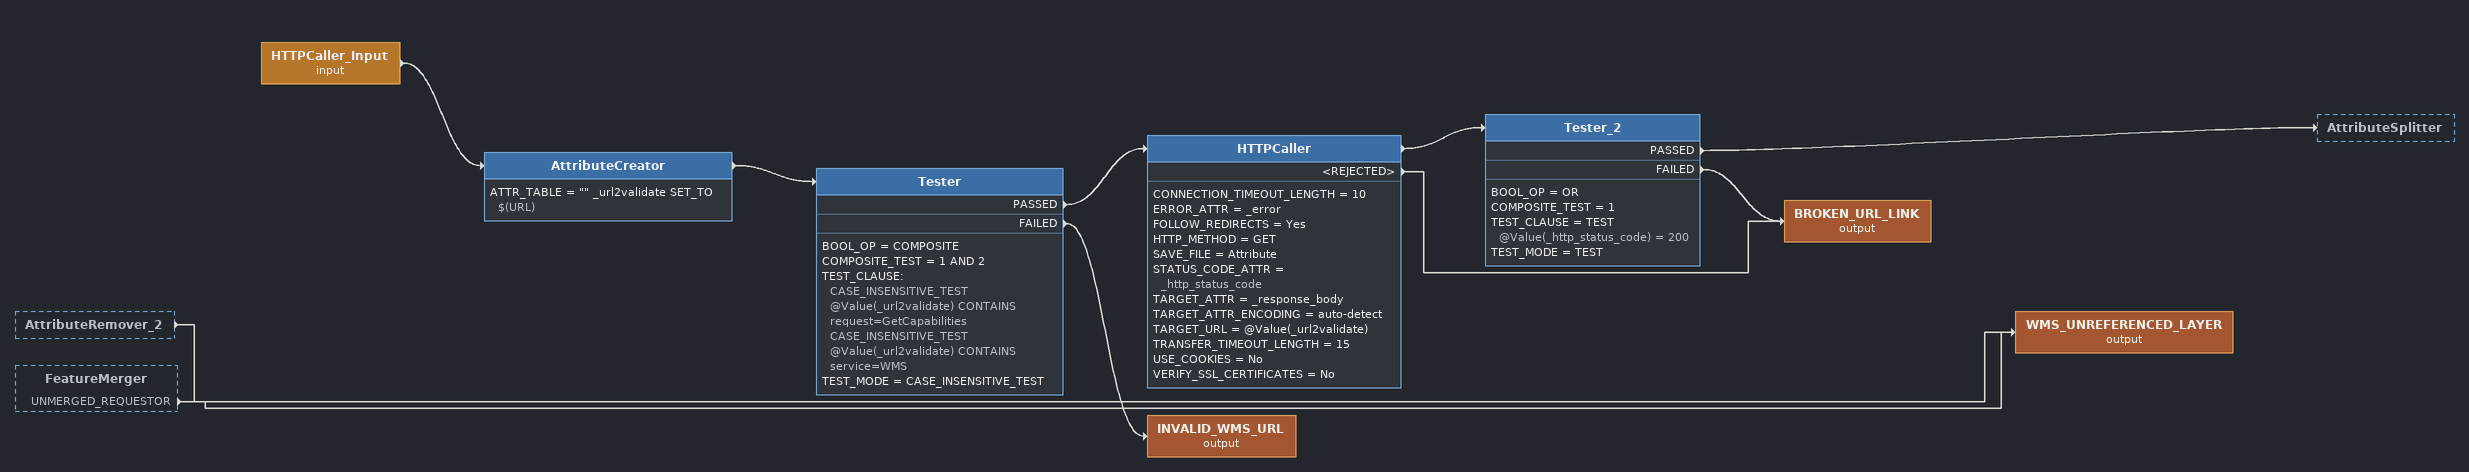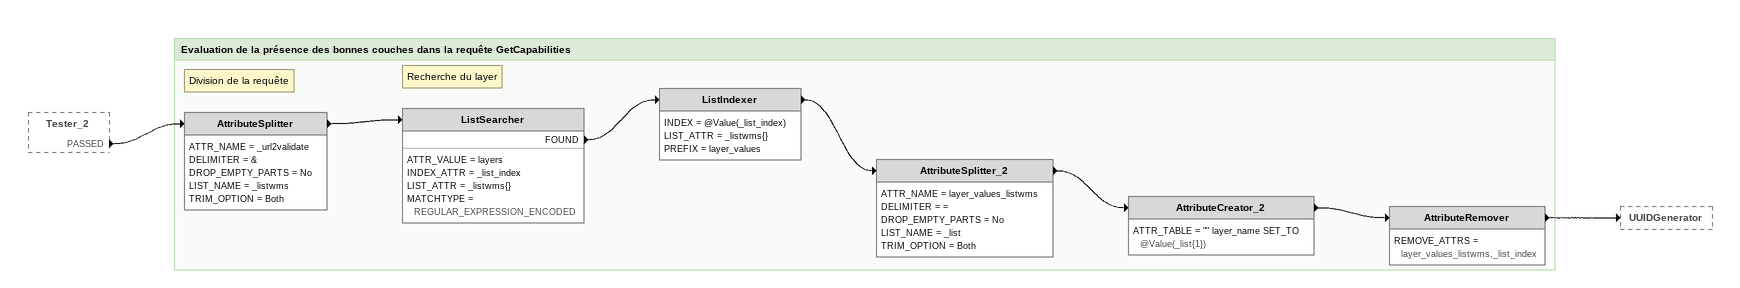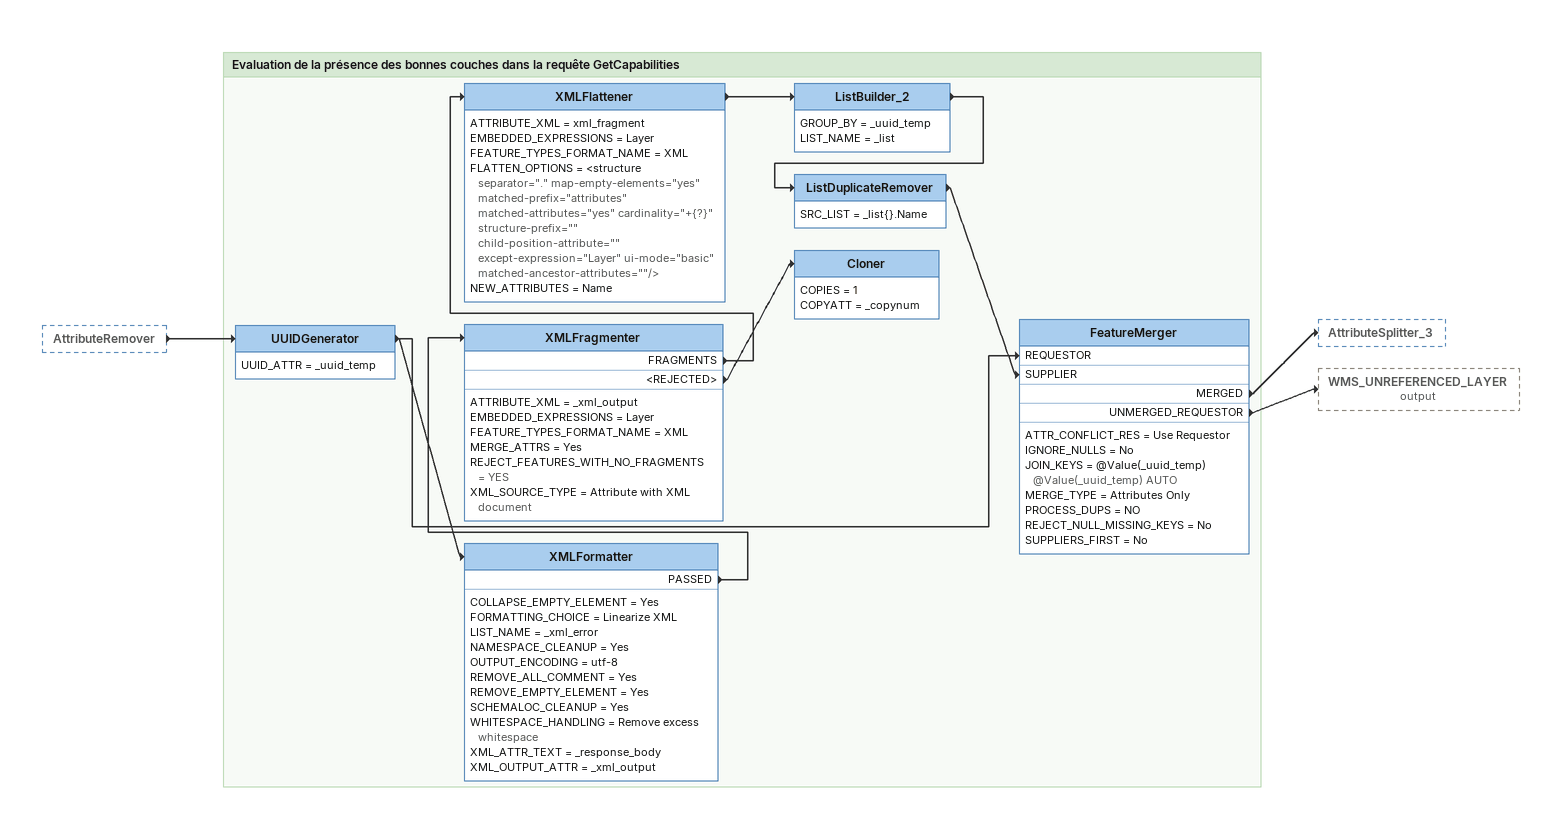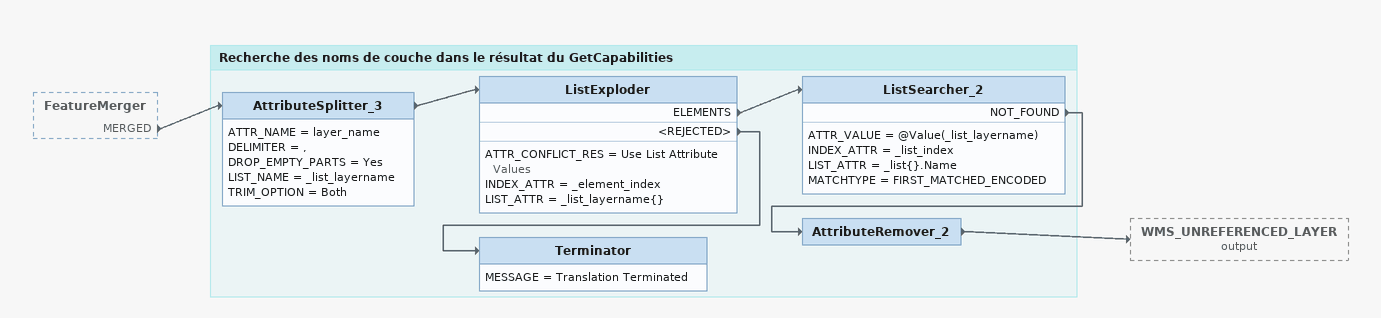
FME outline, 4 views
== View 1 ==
AttributeRemover_2 [outside]
    -> WMS_UNREFERENCED_LAYER (output)
FeatureMerger [outside]
    UNMERGED_REQUESTOR -> WMS_UNREFERENCED_LAYER (output)
HTTPCaller_Input (input)
    -> AttributeCreator
AttributeCreator
    ATTR_TABLE = "" _url2validate SET_TO $(URL)
    -> Tester
Tester
    BOOL_OP = COMPOSITE
    COMPOSITE_TEST = 1 AND 2
    TEST_CLAUSE:
      CASE_INSENSITIVE_TEST @Value(_url2validate) CONTAINS request=GetCapabilities
      CASE_INSENSITIVE_TEST @Value(_url2validate) CONTAINS service=WMS
    TEST_MODE = CASE_INSENSITIVE_TEST
    PASSED -> HTTPCaller
    FAILED -> INVALID_WMS_URL (output)
HTTPCaller
    CONNECTION_TIMEOUT_LENGTH = 10
    ERROR_ATTR = _error
    FOLLOW_REDIRECTS = Yes
    HTTP_METHOD = GET
    SAVE_FILE = Attribute
    STATUS_CODE_ATTR = _http_status_code
    TARGET_ATTR = _response_body
    TARGET_ATTR_ENCODING = auto-detect
    TARGET_URL = @Value(_url2validate)
    TRANSFER_TIMEOUT_LENGTH = 15
    USE_COOKIES = No
    VERIFY_SSL_CERTIFICATES = No
    -> Tester_2
    <REJECTED> -> BROKEN_URL_LINK (output)
Tester_2
    BOOL_OP = OR
    COMPOSITE_TEST = 1
    TEST_CLAUSE = TEST @Value(_http_status_code) = 200
    TEST_MODE = TEST
    PASSED -> AttributeSplitter
    FAILED -> BROKEN_URL_LINK (output)
WMS_UNREFERENCED_LAYER (output)
BROKEN_URL_LINK (output)
INVALID_WMS_URL (output)

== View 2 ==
Tester_2 [outside]
    PASSED -> AttributeSplitter

Bookmark: Evaluation de la présence des bonnes couches dans la requête GetCapabilities
Note: Division de la requête
AttributeSplitter
    ATTR_NAME = _url2validate
    DELIMITER = &
    DROP_EMPTY_PARTS = No
    LIST_NAME = _listwms
    TRIM_OPTION = Both
    -> ListSearcher
Note: Recherche du layer
ListSearcher
    ATTR_VALUE = layers
    INDEX_ATTR = _list_index
    LIST_ATTR = _listwms{}
    MATCHTYPE = REGULAR_EXPRESSION_ENCODED
    FOUND -> ListIndexer
ListIndexer
    INDEX = @Value(_list_index)
    LIST_ATTR = _listwms{}
    PREFIX = layer_values
    -> AttributeSplitter_2
AttributeSplitter_2
    ATTR_NAME = layer_values_listwms
    DELIMITER = =
    DROP_EMPTY_PARTS = No
    LIST_NAME = _list
    TRIM_OPTION = Both
    -> AttributeCreator_2
AttributeCreator_2
    ATTR_TABLE = "" layer_name SET_TO @Value(_list{1})
    -> AttributeRemover
AttributeRemover
    REMOVE_ATTRS = layer_values_listwms,_list_index
    -> UUIDGenerator

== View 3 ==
AttributeRemover [outside]
    -> UUIDGenerator

Bookmark: Evaluation de la présence des bonnes couches dans la requête GetCapabilities
UUIDGenerator
    UUID_ATTR = _uuid_temp
    -> XMLFormatter
    -> FeatureMerger [REQUESTOR]
XMLFormatter
    COLLAPSE_EMPTY_ELEMENT = Yes
    FORMATTING_CHOICE = Linearize XML
    LIST_NAME = _xml_error
    NAMESPACE_CLEANUP = Yes
    OUTPUT_ENCODING = utf-8
    REMOVE_ALL_COMMENT = Yes
    REMOVE_EMPTY_ELEMENT = Yes
    SCHEMALOC_CLEANUP = Yes
    WHITESPACE_HANDLING = Remove excess whitespace
    XML_ATTR_TEXT = _response_body
    XML_OUTPUT_ATTR = _xml_output
    PASSED -> XMLFragmenter
XMLFragmenter
    ATTRIBUTE_XML = _xml_output
    EMBEDDED_EXPRESSIONS = Layer
    FEATURE_TYPES_FORMAT_NAME = XML
    MERGE_ATTRS = Yes
    REJECT_FEATURES_WITH_NO_FRAGMENTS = YES
    XML_SOURCE_TYPE = Attribute with XML document
    FRAGMENTS -> XMLFlattener
    <REJECTED> -> Cloner
XMLFlattener
    ATTRIBUTE_XML = xml_fragment
    EMBEDDED_EXPRESSIONS = Layer
    FEATURE_TYPES_FORMAT_NAME = XML
    FLATTEN_OPTIONS = <structure separator="." map-empty-elements="yes" matched-prefix="attributes" matched-attributes="yes" cardinality="+{?}" structure-prefix="" child-position-attribute="" except-expression="Layer" ui-mode="basic" matched-ancestor-attributes=""/>
    NEW_ATTRIBUTES = Name
    -> ListBuilder_2
ListBuilder_2
    GROUP_BY = _uuid_temp
    LIST_NAME = _list
    -> ListDuplicateRemover
ListDuplicateRemover
    SRC_LIST = _list{}.Name
    -> FeatureMerger [SUPPLIER]
FeatureMerger
    ATTR_CONFLICT_RES = Use Requestor
    IGNORE_NULLS = No
    JOIN_KEYS = @Value(_uuid_temp) @Value(_uuid_temp) AUTO
    MERGE_TYPE = Attributes Only
    PROCESS_DUPS = NO
    REJECT_NULL_MISSING_KEYS = No
    SUPPLIERS_FIRST = No
    MERGED -> AttributeSplitter_3
    UNMERGED_REQUESTOR -> WMS_UNREFERENCED_LAYER (output)
Cloner
    COPIES = 1
    COPYATT = _copynum

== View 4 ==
FeatureMerger [outside]
    MERGED -> AttributeSplitter_3

Bookmark: Recherche des noms de couche dans le résultat du GetCapabilities
AttributeSplitter_3
    ATTR_NAME = layer_name
    DELIMITER = ,
    DROP_EMPTY_PARTS = Yes
    LIST_NAME = _list_layername
    TRIM_OPTION = Both
    -> ListExploder
ListExploder
    ATTR_CONFLICT_RES = Use List Attribute Values
    INDEX_ATTR = _element_index
    LIST_ATTR = _list_layername{}
    ELEMENTS -> ListSearcher_2
    <REJECTED> -> Terminator
ListSearcher_2
    ATTR_VALUE = @Value(_list_layername)
    INDEX_ATTR = _list_index
    LIST_ATTR = _list{}.Name
    MATCHTYPE = FIRST_MATCHED_ENCODED
    NOT_FOUND -> AttributeRemover_2
AttributeRemover_2
    -> WMS_UNREFERENCED_LAYER (output)
Terminator
    MESSAGE = Translation Terminated
